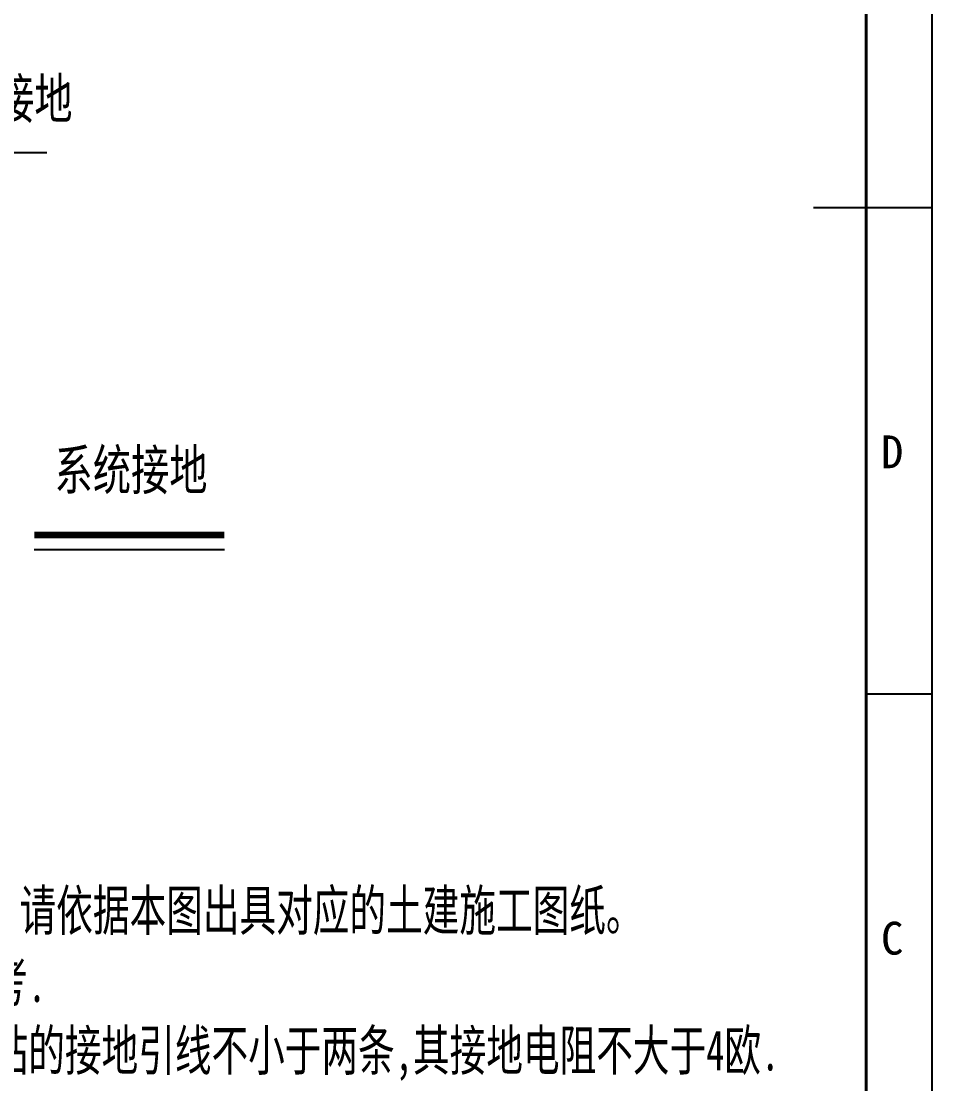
# Model space of a CAD drawing. Header units: millimetres. Extents: x 0 to 87554, y -20854 to 20404.
# Drawn here: x 83005 to 87554, y 5376 to 10685 of the extents above; entities that cross this region are included whole.
import ezdxf
from ezdxf.enums import TextEntityAlignment as Align

# ---------------------------------------------------------------- set-up
doc = ezdxf.new("R2010")
doc.units = ezdxf.units.MM
doc.layers.get('0').update_dxf_attribs({"lineweight": 15})
doc.layers.add('FORM', color=7, linetype='Continuous')
doc.layers.add('SYMB', color=7, linetype='Continuous')
doc.styles.add('KEHUA', font='STFANGSO.TTF')
doc.styles.get("Standard").update_dxf_attribs({"font": 'isocp.shx', "width": 0.7070000000000001, "bigfont": 'hztxt.shx'})
doc.styles.add('标准', font='simsun.ttc', dxfattribs={"width": 0.667})
doc.styles.add('汉字', font='simsun.ttc', dxfattribs={"width": 0.7})
doc.dimstyles.new('ISO-25', dxfattribs={"dimscale": 20, "dimtxt": 2.5, "dimasz": 2.5, "dimexe": 1.25, "dimexo": 0.625, "dimtad": 1, "dimtxsty": 'Standard', "dimcen": 2.5, "dimdle": 5, "dimadec": 0, "dimazin": 0, "dimtfac": 1, "dimtmove": 0, "dimatfit": 3, "dimfxl": 1, "dimarcsym": 0})

# ---------------------------------------------------------------- blocks, each defined once
blk = doc.blocks.new('KH01-M017S')
at = {"layer": 'FORM', "color": 4}
for p, q in [((420, 148.5), (411.0000000000018, 148.5)), ((420, 111.5), (415.0000000000018, 111.5))]:
    blk.add_line(p, q, dxfattribs=at)
at = {"layer": 'FORM', "color": 6}
blk.add_lwpolyline([(0, 297), (420, 297), (420, 0), (0, 0)], close=True, dxfattribs=at)
at = {"layer": 'FORM', "color": 8, "lineweight": 40}
blk.add_lwpolyline([(5, 5), (415.0000000000018, 5), (415.0000000000018, 292), (5, 292)], close=True, dxfattribs=at)
at = {"layer": 'FORM', "color": 4, "style": 'KEHUA'}
for s, p in [('D', (416.1390178454039, 128.6870085351766)), ('C', (416.1390178454039, 91.68700853517657))]:
    blk.add_text(s, height=2.5, dxfattribs=at).set_placement(p)
at = {"layer": 'FORM', "color": 8, "style": 'KEHUA'}
blk.add_attdef('公司名称', text='', height=2.500000000000227, dxfattribs=at).set_placement((284.9411450150446, 43.94399829216388), align=Align.MIDDLE_LEFT)
at = {"layer": 'FORM', "color": 4, "style": 'KEHUA'}
for tag, height, p in [('设计者', 2.499999999998636, (369.0710813667883, 43.92963204199535)), ('工程名称', 2.500000000000227, (299.9098330083671, 37.58542622076348)), ('审核者', 2.499999999998636, (369.0710813667883, 37.92963204199535)), ('标准化', 2.499999999998636, (369.0710813667883, 31.92963204199538)), ('批准者', 2.499999999998636, (369.0710813667883, 25.92963204199538))]:
    blk.add_attdef(tag, text='', height=height, dxfattribs=at).set_placement(p, align=Align.MIDDLE_LEFT)
for tag, p in [('图纸名称', (299.9098330083671, 30.8197970452907)), ('产品型号', (299.9098330083671, 24.82023084550681)), ('版本', (299.9098330083671, 18.63800741745877)), ('页码', (299.9098330083671, 12.63800741745845))]:
    blk.add_attdef(tag, p, '', height=2.500000000000227, dxfattribs=at)

msp = doc.modelspace()

# ---------------------------------------------------------------- linework, layer by layer
at = {"layer": 'SYMB'}
msp.add_line((84020.25955831452, 8043.432573330982), (83070.02027715748, 8043.432573330982), dxfattribs=at)
at = {"layer": 'SYMB', "color": 1, "const_width": 33.75}
msp.add_lwpolyline([(84020.25955831452, 8118.432573330982), (83070.02027715748, 8118.432573330982)], dxfattribs=at)

# ---------------------------------------------------------------- block references
at = {"xscale": 65.67391285754275, "yscale": 65.67391285754275, "zscale": 65.67391285754275}
msp.add_blockref('KH01-M017S', (59970.92369167227, 0), dxfattribs=at)

# ---------------------------------------------------------------- texts
at = {"color": 3, "style": '标准', "width": 0.667}
for s, p in [('１.此图为地基方案图，该方案图内说明一体化设备的地基要求。请依据本图出具对应的土建施工图纸。', (77778.82421090733, 6142.100328513805)), ('2.高、低压穿线管直径数量及安装位置由用户自定,本图只作参考.', (77820.61732744743, 5784.981640402333)), ('3.在变电站的周围埋好接地网(图中虚线),从接地网引至本变电站的接地引线不小于两条,其接地电阻不大于4欧.', (77823.0195516659, 5442.792281626549))]:
    msp.add_text(s, height=201.2472000000001, dxfattribs=at).set_placement(p)
at = {"color": 3, "insert": (83171.59743986378, 8543.527617597065), "char_height": 200, "attachment_point": 1, "style": '汉字'}
msp.add_mtext('系统接地', dxfattribs=at)

# ---------------------------------------------------------------- leaders
msp.add_leader([(82395.9823354879, 10029.63289729277), (83133.5755290399, 10029.63289729277)], dimstyle='ISO-25', override={"dimtad": 0})

# ---------------------------------------------------------------- next in the draw order: texts
at = {"color": 3, "insert": (82497.42805139121, 10399.03460808021), "char_height": 200, "attachment_point": 1, "style": '汉字', "bg_fill": 2}
msp.add_mtext('设备接地', dxfattribs=at)

doc.saveas('drawing.dxf')
